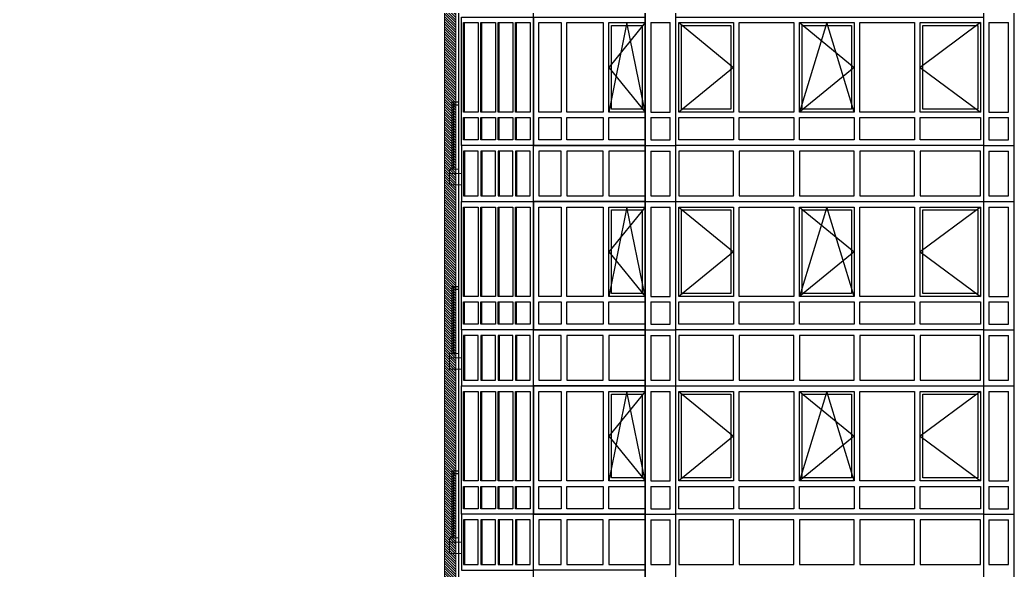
# Model space of a CAD drawing. Header units: inches. Extents: x -634 to 3638, y -6930911 to 5552.
# Drawn here: x 2229.39 to 2247.96, y 3399.65 to 3409.93 of the extents above; entities that cross this region are included whole.
import ezdxf

# ---------------------------------------------------------------- set-up
doc = ezdxf.new("R2010")
doc.units = ezdxf.units.IN
doc.header["$MEASUREMENT"] = 0
doc.linetypes.add('DASHED2', pattern=[9.525, 6.35, -3.175])
doc.layers.add('ELEV', color=134, linetype='Continuous', lineweight=18)
doc.layers.add('WALL_1', color=11, linetype='Continuous', lineweight=15)
for name, color, linetype in [('OGRAJDENIYE', 255, 'Continuous'), ('Okno', 150, 'Continuous'), ('WALL', 243, 'Continuous')]:
    doc.layers.add(name, color=color, linetype=linetype)

msp = doc.modelspace()

# ---------------------------------------------------------------- hatches: boundary and pattern name
at = {"layer": 'ELEV', "linetype": 'Continuous'}
h = msp.add_hatch(dxfattribs=at)
h.set_pattern_fill('ANSI31', color=256, scale=0.01044, style=0)
h.set_pattern_definition([(45, (1262.311104, 3366.587935), (-0.02343928418428, 0.02343928418428), [])])
edge = h.paths.add_edge_path()
edge.add_ellipse((1445.78234, 3471.96182), major_axis=(0, 6932302.83262), ratio=0.00000001506, start_angle=89.999976115149, end_angle=270.000023884851)
edge.add_line((1445.67794, 3474.85168), (1445.67794, 3528.48347))
edge.add_line((1445.67794, 3528.48347), (1445.88675, 3528.48347))
edge.add_line((1445.88675, 3528.48347), (1445.88675, 3474.85168))
h = msp.add_hatch(dxfattribs=at)
h.set_pattern_fill('ANSI31', color=256, scale=0.01044, angle=180, style=0)
h.set_pattern_definition([(135, (2375.761223, 3285.016235), (0.023439284, 0.023439284), [])])
h.paths.add_polyline_path([(2237.32547, 3396.17532), (2237.53093, 3396.33323), (2237.53428, 3396.3358), (2237.53428, 3448.16795), (2237.32547, 3448.16703)])

# ---------------------------------------------------------------- linework, layer by layer
at = {"layer": 'ELEV', "linetype": 'Continuous', "flags": 128}
for points in [[(2237.32547, 3448.16698, 0.02088, 0.02088, 0), (2237.32547, 3396.17532, 0.02088, 0.02088, 0)], [(2237.53428, 3448.16789, 0.02088, 0.02088, 0), (2237.53428, 3396.3358, 0.02088, 0.02088, 0)]]:
    msp.add_lwpolyline(points, format="xyseb", dxfattribs=at)
at = {"layer": 'OGRAJDENIYE', "color": 7, "linetype": 'Continuous'}
for p, q in [((2237.46903, 3408.39763), (2237.59014, 3408.39763)), ((2237.46903, 3407.14479), (2237.46903, 3408.39763)), ((2237.50035, 3407.14479), (2237.50035, 3408.39763)), ((2237.50035, 3408.34543), (2237.59014, 3408.34543)), ((2237.46903, 3404.95231), (2237.59014, 3404.95231)), ((2237.46903, 3403.69947), (2237.46903, 3404.95231)), ((2237.50035, 3403.69947), (2237.50035, 3404.95231)), ((2237.50035, 3404.90011), (2237.59014, 3404.90011)), ((2237.46903, 3401.50699), (2237.59014, 3401.50699)), ((2237.46903, 3400.25415), (2237.46903, 3401.50699)), ((2237.50035, 3400.25415), (2237.50035, 3401.50699)), ((2237.50035, 3401.45479), (2237.59014, 3401.45479))]:
    msp.add_line(p, q, dxfattribs=at)
at = {"layer": 'Okno', "color": 7}
for p, q in [((2237.6989, 3408.2097), (2237.6989, 3409.88016)), ((2238.02255, 3408.2097), (2238.02255, 3409.88016)), ((2238.3462, 3408.2097), (2238.3462, 3409.88016)), ((2238.66985, 3408.2097), (2238.66985, 3409.88016)), ((2237.6989, 3407.68768), (2237.6989, 3408.1053)), ((2238.02255, 3407.68768), (2238.02255, 3408.1053)), ((2238.3462, 3407.68768), (2238.3462, 3408.1053)), ((2238.66985, 3407.68768), (2238.66985, 3408.1053)), ((2237.6989, 3407.47888), (2237.6989, 3406.64365)), ((2238.02255, 3407.47888), (2238.02255, 3406.64365)), ((2238.3462, 3407.47888), (2238.3462, 3406.64365)), ((2238.66985, 3407.47888), (2238.66985, 3406.64365)), ((2237.6989, 3404.76438), (2237.6989, 3406.43484)), ((2238.02255, 3404.76438), (2238.02255, 3406.43484)), ((2238.3462, 3404.76438), (2238.3462, 3406.43484)), ((2238.66985, 3404.76438), (2238.66985, 3406.43484)), ((2237.6989, 3404.24236), (2237.6989, 3404.65998)), ((2238.02255, 3404.24236), (2238.02255, 3404.65998)), ((2238.3462, 3404.24236), (2238.3462, 3404.65998)), ((2238.66985, 3404.24236), (2238.66985, 3404.65998)), ((2237.6989, 3404.03356), (2237.6989, 3403.19833)), ((2238.02255, 3404.03356), (2238.02255, 3403.19833)), ((2238.3462, 3404.03356), (2238.3462, 3403.19833)), ((2238.66985, 3404.03356), (2238.66985, 3403.19833)), ((2237.6989, 3401.31906), (2237.6989, 3402.98952)), ((2238.02255, 3401.31906), (2238.02255, 3402.98952)), ((2238.3462, 3401.31906), (2238.3462, 3402.98952)), ((2238.66985, 3401.31906), (2238.66985, 3402.98952)), ((2237.6989, 3400.79704), (2237.6989, 3401.21466)), ((2238.02255, 3400.79704), (2238.02255, 3401.21466)), ((2238.3462, 3400.79704), (2238.3462, 3401.21466)), ((2238.66985, 3400.79704), (2238.66985, 3401.21466)), ((2237.6989, 3400.58824), (2237.6989, 3399.75301)), ((2238.02255, 3400.58824), (2238.02255, 3399.75301)), ((2238.3462, 3400.58824), (2238.3462, 3399.75301)), ((2238.66985, 3400.58824), (2238.66985, 3399.75301))]:
    msp.add_line(p, q, dxfattribs=at)
at = {"layer": 'Okno', "color": 7, "linetype": 'DASHED2', "ltscale": 0.4}
for p, q in [((2241.06991, 3409.88016), (2240.39129, 3409.04493)), ((2240.7306, 3409.88016), (2240.39129, 3408.2097)), ((2241.06991, 3408.2097), (2240.7306, 3409.88016)), ((2241.69738, 3409.88016), (2242.72053, 3409.04493)), ((2243.95249, 3409.88016), (2244.97565, 3409.04493)), ((2244.46407, 3409.88016), (2243.95249, 3408.2097)), ((2244.97565, 3408.2097), (2244.46407, 3409.88016)), ((2247.33517, 3409.88016), (2246.20761, 3409.04493)), ((2240.39129, 3409.04493), (2241.06991, 3408.2097)), ((2242.72053, 3409.04493), (2241.69738, 3408.2097)), ((2244.97565, 3409.04493), (2243.95249, 3408.2097)), ((2246.20761, 3409.04493), (2247.33517, 3408.2097)), ((2241.06991, 3406.43484), (2240.39129, 3405.59961)), ((2240.7306, 3406.43484), (2240.39129, 3404.76438)), ((2241.06991, 3404.76438), (2240.7306, 3406.43484)), ((2241.69738, 3406.43484), (2242.72053, 3405.59961)), ((2243.95249, 3406.43484), (2244.97565, 3405.59961)), ((2244.46407, 3406.43484), (2243.95249, 3404.76438)), ((2244.97565, 3404.76438), (2244.46407, 3406.43484)), ((2247.33517, 3406.43484), (2246.20761, 3405.59961)), ((2240.39129, 3405.59961), (2241.06991, 3404.76438)), ((2242.72053, 3405.59961), (2241.69738, 3404.76438)), ((2244.97565, 3405.59961), (2243.95249, 3404.76438)), ((2246.20761, 3405.59961), (2247.33517, 3404.76438)), ((2241.06991, 3402.98952), (2240.39129, 3402.15429)), ((2240.7306, 3402.98952), (2240.39129, 3401.31906)), ((2241.06991, 3401.31906), (2240.7306, 3402.98952)), ((2241.69738, 3402.98952), (2242.72053, 3402.15429)), ((2243.95249, 3402.98952), (2244.97565, 3402.15429)), ((2244.46407, 3402.98952), (2243.95249, 3401.31906)), ((2244.97565, 3401.31906), (2244.46407, 3402.98952)), ((2247.33517, 3402.98952), (2246.20761, 3402.15429)), ((2240.39129, 3402.15429), (2241.06991, 3401.31906)), ((2242.72053, 3402.15429), (2241.69738, 3401.31906)), ((2244.97565, 3402.15429), (2243.95249, 3401.31906)), ((2246.20761, 3402.15429), (2247.33517, 3401.31906))]:
    msp.add_line(p, q, dxfattribs=at)
at = {"layer": 'Okno', "color": 7, "linetype": 'Continuous'}
for p, q in [((2241.17536, 3409.88016), (2241.54077, 3409.88016)), ((2247.49178, 3409.88016), (2247.85719, 3409.88016)), ((2241.17536, 3408.2097), (2241.54077, 3408.2097)), ((2247.49178, 3408.2097), (2247.85719, 3408.2097)), ((2241.17536, 3408.1053), (2241.54077, 3408.1053)), ((2247.49178, 3408.1053), (2247.85719, 3408.1053)), ((2241.17536, 3407.68768), (2241.54077, 3407.68768)), ((2247.49178, 3407.68768), (2247.85719, 3407.68768)), ((2241.07095, 3407.58328), (2241.64517, 3407.58328)), ((2241.17536, 3407.47888), (2241.54077, 3407.47888)), ((2247.38737, 3407.58328), (2247.96159, 3407.58328)), ((2247.49178, 3407.47888), (2247.85719, 3407.47888)), ((2241.07095, 3406.53924), (2241.64517, 3406.53924)), ((2241.17536, 3406.64365), (2241.54077, 3406.64365)), ((2247.38737, 3406.53924), (2247.96159, 3406.53924)), ((2247.49178, 3406.64365), (2247.85719, 3406.64365)), ((2241.17536, 3406.43484), (2241.54077, 3406.43484)), ((2247.49178, 3406.43484), (2247.85719, 3406.43484)), ((2241.17536, 3404.76438), (2241.54077, 3404.76438)), ((2241.17536, 3404.65998), (2241.54077, 3404.65998)), ((2247.49178, 3404.76438), (2247.85719, 3404.76438)), ((2247.49178, 3404.65998), (2247.85719, 3404.65998)), ((2241.07095, 3404.13796), (2241.64517, 3404.13796)), ((2241.17536, 3404.24236), (2241.54077, 3404.24236)), ((2247.38737, 3404.13796), (2247.96159, 3404.13796)), ((2247.49178, 3404.24236), (2247.85719, 3404.24236)), ((2241.17536, 3404.03356), (2241.54077, 3404.03356)), ((2247.49178, 3404.03356), (2247.85719, 3404.03356)), ((2241.17536, 3403.19833), (2241.54077, 3403.19833)), ((2247.49178, 3403.19833), (2247.85719, 3403.19833)), ((2241.07095, 3403.09392), (2241.64517, 3403.09392)), ((2241.17536, 3402.98952), (2241.54077, 3402.98952)), ((2247.38737, 3403.09392), (2247.96159, 3403.09392)), ((2247.49178, 3402.98952), (2247.85719, 3402.98952)), ((2241.17536, 3401.31906), (2241.54077, 3401.31906)), ((2247.49178, 3401.31906), (2247.85719, 3401.31906)), ((2241.17536, 3401.21466), (2241.54077, 3401.21466)), ((2247.49178, 3401.21466), (2247.85719, 3401.21466)), ((2241.17536, 3400.79704), (2241.54077, 3400.79704)), ((2247.49178, 3400.79704), (2247.85719, 3400.79704)), ((2241.07095, 3400.69264), (2241.64517, 3400.69264)), ((2241.17536, 3400.58824), (2241.54077, 3400.58824)), ((2247.38737, 3400.69264), (2247.96159, 3400.69264)), ((2247.49178, 3400.58824), (2247.85719, 3400.58824)), ((2241.17536, 3399.75301), (2241.54077, 3399.75301)), ((2247.49178, 3399.75301), (2247.85719, 3399.75301))]:
    msp.add_line(p, q, dxfattribs=at)
for points in [[(2241.64517, 3441.30565), (2241.07095, 3441.30565), (2241.07095, 3393.802), (2241.64517, 3393.802)], [(2247.96159, 3441.30565), (2247.38737, 3441.30565), (2247.38737, 3393.802), (2247.96159, 3393.802)]]:
    msp.add_lwpolyline(points, close=True, dxfattribs=at)
at = {"layer": 'Okno', "color": 7}
for points in [[(2237.64034, 3409.98456), (2238.98288, 3409.98456), (2238.98288, 3407.58328), (2237.64034, 3407.58328)], [(2237.67802, 3409.88016), (2237.94947, 3409.88016), (2237.94947, 3408.2097), (2237.67802, 3408.2097)], [(2238.00167, 3409.88016), (2238.27312, 3409.88016), (2238.27312, 3408.2097), (2238.00167, 3408.2097)], [(2238.32532, 3409.88016), (2238.59677, 3409.88016), (2238.59677, 3408.2097), (2238.32532, 3408.2097)], [(2238.64897, 3409.88016), (2238.92042, 3409.88016), (2238.92042, 3408.2097), (2238.64897, 3408.2097)], [(2238.98288, 3409.98456), (2241.07095, 3409.98456), (2241.07095, 3407.58328), (2238.98288, 3407.58328)], [(2239.08729, 3409.88016), (2239.50386, 3409.88016), (2239.50386, 3408.2097), (2239.08729, 3408.2097)], [(2239.60826, 3409.88016), (2240.28688, 3409.88016), (2240.28688, 3408.2097), (2239.60826, 3408.2097)], [(2240.39129, 3409.88016), (2241.06991, 3409.88016), (2241.06991, 3408.2097), (2240.39129, 3408.2097)], [(2241.64517, 3409.98456), (2247.38737, 3409.98456), (2247.38737, 3407.58328), (2241.64517, 3407.58328)], [(2241.69738, 3409.88016), (2242.72053, 3409.88016), (2242.72053, 3408.2097), (2241.69738, 3408.2097)], [(2242.82494, 3409.88016), (2243.84809, 3409.88016), (2243.84809, 3408.2097), (2242.82494, 3408.2097)], [(2243.95249, 3409.88016), (2244.97565, 3409.88016), (2244.97565, 3408.2097), (2243.95249, 3408.2097)], [(2245.08005, 3409.88016), (2246.10321, 3409.88016), (2246.10321, 3408.2097), (2245.08005, 3408.2097)], [(2246.20761, 3409.88016), (2247.33517, 3409.88016), (2247.33517, 3408.2097), (2246.20761, 3408.2097)], [(2240.44349, 3409.82796), (2241.01771, 3409.82796), (2241.01771, 3408.2619), (2240.44349, 3408.2619), (2240.44349, 3409.82796)], [(2241.74958, 3409.82796), (2242.66833, 3409.82796), (2242.66833, 3408.2619), (2241.74958, 3408.2619), (2241.74958, 3409.82796)], [(2244.0047, 3409.82796), (2244.92345, 3409.82796), (2244.92345, 3408.2619), (2244.0047, 3408.2619), (2244.0047, 3409.82796)], [(2246.25981, 3409.82796), (2247.28297, 3409.82796), (2247.28297, 3408.2619), (2246.25981, 3408.2619), (2246.25981, 3409.82796)], [(2237.67802, 3408.1053), (2237.94947, 3408.1053), (2237.94947, 3407.68768), (2237.67802, 3407.68768)], [(2238.00167, 3408.1053), (2238.27312, 3408.1053), (2238.27312, 3407.68768), (2238.00167, 3407.68768)], [(2238.32532, 3408.1053), (2238.59677, 3408.1053), (2238.59677, 3407.68768), (2238.32532, 3407.68768)], [(2238.64897, 3408.1053), (2238.92042, 3408.1053), (2238.92042, 3407.68768), (2238.64897, 3407.68768)], [(2239.08729, 3408.1053), (2239.50386, 3408.1053), (2239.50386, 3407.68768), (2239.08729, 3407.68768)], [(2239.60826, 3408.1053), (2240.28688, 3408.1053), (2240.28688, 3407.68768), (2239.60826, 3407.68768)], [(2240.39129, 3408.1053), (2241.06991, 3408.1053), (2241.06991, 3407.68768), (2240.39129, 3407.68768)], [(2241.69738, 3408.1053), (2242.72053, 3408.1053), (2242.72053, 3407.68768), (2241.69738, 3407.68768)], [(2242.82494, 3408.1053), (2243.84809, 3408.1053), (2243.84809, 3407.68768), (2242.82494, 3407.68768)], [(2243.95249, 3408.1053), (2244.97565, 3408.1053), (2244.97565, 3407.68768), (2243.95249, 3407.68768)], [(2245.08005, 3408.1053), (2246.10321, 3408.1053), (2246.10321, 3407.68768), (2245.08005, 3407.68768)], [(2246.20761, 3408.1053), (2247.33517, 3408.1053), (2247.33517, 3407.68768), (2246.20761, 3407.68768)], [(2238.98288, 3407.58328), (2237.64034, 3407.58328), (2237.64034, 3406.53924), (2238.98288, 3406.53924)], [(2237.94947, 3407.47888), (2237.67802, 3407.47888), (2237.67802, 3406.64365), (2237.94947, 3406.64365)], [(2238.27312, 3407.47888), (2238.00167, 3407.47888), (2238.00167, 3406.64365), (2238.27312, 3406.64365)], [(2238.59677, 3407.47888), (2238.32532, 3407.47888), (2238.32532, 3406.64365), (2238.59677, 3406.64365)], [(2238.92042, 3407.47888), (2238.64897, 3407.47888), (2238.64897, 3406.64365), (2238.92042, 3406.64365)], [(2238.98288, 3407.58328), (2241.07095, 3407.58328), (2241.07095, 3406.53924), (2238.98288, 3406.53924)], [(2239.50386, 3407.47888), (2239.08729, 3407.47888), (2239.08729, 3406.64365), (2239.50386, 3406.64365)], [(2240.28688, 3407.47888), (2239.60826, 3407.47888), (2239.60826, 3406.64365), (2240.28688, 3406.64365)], [(2241.06991, 3407.47888), (2240.39129, 3407.47888), (2240.39129, 3406.64365), (2241.06991, 3406.64365)], [(2242.72053, 3407.47888), (2241.69738, 3407.47888), (2241.69738, 3406.64365), (2242.72053, 3406.64365)], [(2243.84809, 3407.47888), (2242.82494, 3407.47888), (2242.82494, 3406.64365), (2243.84809, 3406.64365)], [(2244.97565, 3407.47888), (2243.95249, 3407.47888), (2243.95249, 3406.64365), (2244.97565, 3406.64365)], [(2246.10321, 3407.47888), (2245.08005, 3407.47888), (2245.08005, 3406.64365), (2246.10321, 3406.64365)], [(2247.33517, 3407.47888), (2246.20761, 3407.47888), (2246.20761, 3406.64365), (2247.33517, 3406.64365)], [(2237.64034, 3406.53924), (2238.98288, 3406.53924), (2238.98288, 3404.13796), (2237.64034, 3404.13796)], [(2238.98288, 3406.53924), (2241.07095, 3406.53924), (2241.07095, 3404.13796), (2238.98288, 3404.13796)], [(2241.64517, 3406.53924), (2247.38737, 3406.53924), (2247.38737, 3404.13796), (2241.64517, 3404.13796)], [(2237.67802, 3406.43484), (2237.94947, 3406.43484), (2237.94947, 3404.76438), (2237.67802, 3404.76438)], [(2238.00167, 3406.43484), (2238.27312, 3406.43484), (2238.27312, 3404.76438), (2238.00167, 3404.76438)], [(2238.32532, 3406.43484), (2238.59677, 3406.43484), (2238.59677, 3404.76438), (2238.32532, 3404.76438)], [(2238.64897, 3406.43484), (2238.92042, 3406.43484), (2238.92042, 3404.76438), (2238.64897, 3404.76438)], [(2239.08729, 3406.43484), (2239.50386, 3406.43484), (2239.50386, 3404.76438), (2239.08729, 3404.76438)], [(2239.60826, 3406.43484), (2240.28688, 3406.43484), (2240.28688, 3404.76438), (2239.60826, 3404.76438)], [(2240.39129, 3406.43484), (2241.06991, 3406.43484), (2241.06991, 3404.76438), (2240.39129, 3404.76438)], [(2240.44349, 3406.38264), (2241.01771, 3406.38264), (2241.01771, 3404.81658), (2240.44349, 3404.81658), (2240.44349, 3406.38264)], [(2241.69738, 3406.43484), (2242.72053, 3406.43484), (2242.72053, 3404.76438), (2241.69738, 3404.76438)], [(2241.74958, 3406.38264), (2242.66833, 3406.38264), (2242.66833, 3404.81658), (2241.74958, 3404.81658), (2241.74958, 3406.38264)], [(2242.82494, 3406.43484), (2243.84809, 3406.43484), (2243.84809, 3404.76438), (2242.82494, 3404.76438)], [(2243.95249, 3406.43484), (2244.97565, 3406.43484), (2244.97565, 3404.76438), (2243.95249, 3404.76438)], [(2244.0047, 3406.38264), (2244.92345, 3406.38264), (2244.92345, 3404.81658), (2244.0047, 3404.81658), (2244.0047, 3406.38264)], [(2245.08005, 3406.43484), (2246.10321, 3406.43484), (2246.10321, 3404.76438), (2245.08005, 3404.76438)], [(2246.20761, 3406.43484), (2247.33517, 3406.43484), (2247.33517, 3404.76438), (2246.20761, 3404.76438)], [(2246.25981, 3406.38264), (2247.28297, 3406.38264), (2247.28297, 3404.81658), (2246.25981, 3404.81658), (2246.25981, 3406.38264)], [(2237.67802, 3404.65998), (2237.94947, 3404.65998), (2237.94947, 3404.24236), (2237.67802, 3404.24236)], [(2238.00167, 3404.65998), (2238.27312, 3404.65998), (2238.27312, 3404.24236), (2238.00167, 3404.24236)], [(2238.32532, 3404.65998), (2238.59677, 3404.65998), (2238.59677, 3404.24236), (2238.32532, 3404.24236)], [(2238.64897, 3404.65998), (2238.92042, 3404.65998), (2238.92042, 3404.24236), (2238.64897, 3404.24236)], [(2239.08729, 3404.65998), (2239.50386, 3404.65998), (2239.50386, 3404.24236), (2239.08729, 3404.24236)], [(2239.60826, 3404.65998), (2240.28688, 3404.65998), (2240.28688, 3404.24236), (2239.60826, 3404.24236)], [(2240.39129, 3404.65998), (2241.06991, 3404.65998), (2241.06991, 3404.24236), (2240.39129, 3404.24236)], [(2241.69738, 3404.65998), (2242.72053, 3404.65998), (2242.72053, 3404.24236), (2241.69738, 3404.24236)], [(2242.82494, 3404.65998), (2243.84809, 3404.65998), (2243.84809, 3404.24236), (2242.82494, 3404.24236)], [(2243.95249, 3404.65998), (2244.97565, 3404.65998), (2244.97565, 3404.24236), (2243.95249, 3404.24236)], [(2245.08005, 3404.65998), (2246.10321, 3404.65998), (2246.10321, 3404.24236), (2245.08005, 3404.24236)], [(2246.20761, 3404.65998), (2247.33517, 3404.65998), (2247.33517, 3404.24236), (2246.20761, 3404.24236)], [(2238.98288, 3404.13796), (2237.64034, 3404.13796), (2237.64034, 3403.09392), (2238.98288, 3403.09392)], [(2238.98288, 3404.13796), (2241.07095, 3404.13796), (2241.07095, 3403.09392), (2238.98288, 3403.09392)], [(2237.94947, 3404.03356), (2237.67802, 3404.03356), (2237.67802, 3403.19833), (2237.94947, 3403.19833)], [(2238.27312, 3404.03356), (2238.00167, 3404.03356), (2238.00167, 3403.19833), (2238.27312, 3403.19833)], [(2238.59677, 3404.03356), (2238.32532, 3404.03356), (2238.32532, 3403.19833), (2238.59677, 3403.19833)], [(2238.92042, 3404.03356), (2238.64897, 3404.03356), (2238.64897, 3403.19833), (2238.92042, 3403.19833)], [(2239.50386, 3404.03356), (2239.08729, 3404.03356), (2239.08729, 3403.19833), (2239.50386, 3403.19833)], [(2240.28688, 3404.03356), (2239.60826, 3404.03356), (2239.60826, 3403.19833), (2240.28688, 3403.19833)], [(2241.06991, 3404.03356), (2240.39129, 3404.03356), (2240.39129, 3403.19833), (2241.06991, 3403.19833)], [(2242.72053, 3404.03356), (2241.69738, 3404.03356), (2241.69738, 3403.19833), (2242.72053, 3403.19833)], [(2243.84809, 3404.03356), (2242.82494, 3404.03356), (2242.82494, 3403.19833), (2243.84809, 3403.19833)], [(2244.97565, 3404.03356), (2243.95249, 3404.03356), (2243.95249, 3403.19833), (2244.97565, 3403.19833)], [(2246.10321, 3404.03356), (2245.08005, 3404.03356), (2245.08005, 3403.19833), (2246.10321, 3403.19833)], [(2247.33517, 3404.03356), (2246.20761, 3404.03356), (2246.20761, 3403.19833), (2247.33517, 3403.19833)], [(2237.64034, 3403.09392), (2238.98288, 3403.09392), (2238.98288, 3400.69264), (2237.64034, 3400.69264)], [(2237.67802, 3402.98952), (2237.94947, 3402.98952), (2237.94947, 3401.31906), (2237.67802, 3401.31906)], [(2238.00167, 3402.98952), (2238.27312, 3402.98952), (2238.27312, 3401.31906), (2238.00167, 3401.31906)], [(2238.32532, 3402.98952), (2238.59677, 3402.98952), (2238.59677, 3401.31906), (2238.32532, 3401.31906)], [(2238.64897, 3402.98952), (2238.92042, 3402.98952), (2238.92042, 3401.31906), (2238.64897, 3401.31906)], [(2238.98288, 3403.09392), (2241.07095, 3403.09392), (2241.07095, 3400.69264), (2238.98288, 3400.69264)], [(2239.08729, 3402.98952), (2239.50386, 3402.98952), (2239.50386, 3401.31906), (2239.08729, 3401.31906)], [(2239.60826, 3402.98952), (2240.28688, 3402.98952), (2240.28688, 3401.31906), (2239.60826, 3401.31906)], [(2240.39129, 3402.98952), (2241.06991, 3402.98952), (2241.06991, 3401.31906), (2240.39129, 3401.31906)], [(2241.64517, 3403.09392), (2247.38737, 3403.09392), (2247.38737, 3400.69264), (2241.64517, 3400.69264)], [(2241.69738, 3402.98952), (2242.72053, 3402.98952), (2242.72053, 3401.31906), (2241.69738, 3401.31906)], [(2242.82494, 3402.98952), (2243.84809, 3402.98952), (2243.84809, 3401.31906), (2242.82494, 3401.31906)], [(2243.95249, 3402.98952), (2244.97565, 3402.98952), (2244.97565, 3401.31906), (2243.95249, 3401.31906)], [(2245.08005, 3402.98952), (2246.10321, 3402.98952), (2246.10321, 3401.31906), (2245.08005, 3401.31906)], [(2246.20761, 3402.98952), (2247.33517, 3402.98952), (2247.33517, 3401.31906), (2246.20761, 3401.31906)], [(2240.44349, 3402.93732), (2241.01771, 3402.93732), (2241.01771, 3401.37126), (2240.44349, 3401.37126), (2240.44349, 3402.93732)], [(2241.74958, 3402.93732), (2242.66833, 3402.93732), (2242.66833, 3401.37126), (2241.74958, 3401.37126), (2241.74958, 3402.93732)], [(2244.0047, 3402.93732), (2244.92345, 3402.93732), (2244.92345, 3401.37126), (2244.0047, 3401.37126), (2244.0047, 3402.93732)], [(2246.25981, 3402.93732), (2247.28297, 3402.93732), (2247.28297, 3401.37126), (2246.25981, 3401.37126), (2246.25981, 3402.93732)], [(2237.67802, 3401.21466), (2237.94947, 3401.21466), (2237.94947, 3400.79704), (2237.67802, 3400.79704)], [(2238.00167, 3401.21466), (2238.27312, 3401.21466), (2238.27312, 3400.79704), (2238.00167, 3400.79704)], [(2238.32532, 3401.21466), (2238.59677, 3401.21466), (2238.59677, 3400.79704), (2238.32532, 3400.79704)], [(2238.64897, 3401.21466), (2238.92042, 3401.21466), (2238.92042, 3400.79704), (2238.64897, 3400.79704)], [(2239.08729, 3401.21466), (2239.50386, 3401.21466), (2239.50386, 3400.79704), (2239.08729, 3400.79704)], [(2239.60826, 3401.21466), (2240.28688, 3401.21466), (2240.28688, 3400.79704), (2239.60826, 3400.79704)], [(2240.39129, 3401.21466), (2241.06991, 3401.21466), (2241.06991, 3400.79704), (2240.39129, 3400.79704)], [(2241.69738, 3401.21466), (2242.72053, 3401.21466), (2242.72053, 3400.79704), (2241.69738, 3400.79704)], [(2242.82494, 3401.21466), (2243.84809, 3401.21466), (2243.84809, 3400.79704), (2242.82494, 3400.79704)], [(2243.95249, 3401.21466), (2244.97565, 3401.21466), (2244.97565, 3400.79704), (2243.95249, 3400.79704)], [(2245.08005, 3401.21466), (2246.10321, 3401.21466), (2246.10321, 3400.79704), (2245.08005, 3400.79704)], [(2246.20761, 3401.21466), (2247.33517, 3401.21466), (2247.33517, 3400.79704), (2246.20761, 3400.79704)], [(2238.98288, 3400.69264), (2237.64034, 3400.69264), (2237.64034, 3399.6486), (2238.98288, 3399.6486)], [(2237.94947, 3400.58824), (2237.67802, 3400.58824), (2237.67802, 3399.75301), (2237.94947, 3399.75301)], [(2238.27312, 3400.58824), (2238.00167, 3400.58824), (2238.00167, 3399.75301), (2238.27312, 3399.75301)], [(2238.59677, 3400.58824), (2238.32532, 3400.58824), (2238.32532, 3399.75301), (2238.59677, 3399.75301)], [(2238.92042, 3400.58824), (2238.64897, 3400.58824), (2238.64897, 3399.75301), (2238.92042, 3399.75301)], [(2238.98288, 3400.69264), (2241.07095, 3400.69264), (2241.07095, 3399.6486), (2238.98288, 3399.6486)], [(2239.50386, 3400.58824), (2239.08729, 3400.58824), (2239.08729, 3399.75301), (2239.50386, 3399.75301)], [(2240.28688, 3400.58824), (2239.60826, 3400.58824), (2239.60826, 3399.75301), (2240.28688, 3399.75301)], [(2241.06991, 3400.58824), (2240.39129, 3400.58824), (2240.39129, 3399.75301), (2241.06991, 3399.75301)], [(2242.72053, 3400.58824), (2241.69738, 3400.58824), (2241.69738, 3399.75301), (2242.72053, 3399.75301)], [(2243.84809, 3400.58824), (2242.82494, 3400.58824), (2242.82494, 3399.75301), (2243.84809, 3399.75301)], [(2244.97565, 3400.58824), (2243.95249, 3400.58824), (2243.95249, 3399.75301), (2244.97565, 3399.75301)], [(2246.10321, 3400.58824), (2245.08005, 3400.58824), (2245.08005, 3399.75301), (2246.10321, 3399.75301)], [(2247.33517, 3400.58824), (2246.20761, 3400.58824), (2246.20761, 3399.75301), (2247.33517, 3399.75301)]]:
    msp.add_lwpolyline(points, close=True, dxfattribs=at)
at = {"layer": 'Okno', "color": 7, "linetype": 'Continuous'}
for points in [[(2241.17536, 3409.88016), (2241.17536, 3408.2097)], [(2241.54077, 3408.2097), (2241.54077, 3409.88016)], [(2247.49178, 3409.88016), (2247.49178, 3408.2097)], [(2247.85719, 3408.2097), (2247.85719, 3409.88016)], [(2241.17536, 3408.1053), (2241.17536, 3407.68768)], [(2241.54077, 3407.68768), (2241.54077, 3408.1053)], [(2247.49178, 3408.1053), (2247.49178, 3407.68768)], [(2247.85719, 3407.68768), (2247.85719, 3408.1053)], [(2241.17536, 3407.47888), (2241.17536, 3406.64365)], [(2241.54077, 3406.64365), (2241.54077, 3407.47888)], [(2247.49178, 3407.47888), (2247.49178, 3406.64365)], [(2247.85719, 3406.64365), (2247.85719, 3407.47888)], [(2241.17536, 3406.43484), (2241.17536, 3404.76438)], [(2241.54077, 3404.76438), (2241.54077, 3406.43484)], [(2247.49178, 3406.43484), (2247.49178, 3404.76438)], [(2247.85719, 3404.76438), (2247.85719, 3406.43484)], [(2241.17536, 3404.65998), (2241.17536, 3404.24236)], [(2241.54077, 3404.24236), (2241.54077, 3404.65998)], [(2247.49178, 3404.65998), (2247.49178, 3404.24236)], [(2247.85719, 3404.24236), (2247.85719, 3404.65998)], [(2241.17536, 3404.03356), (2241.17536, 3403.19833)], [(2241.54077, 3403.19833), (2241.54077, 3404.03356)], [(2247.49178, 3404.03356), (2247.49178, 3403.19833)], [(2247.85719, 3403.19833), (2247.85719, 3404.03356)], [(2241.17536, 3402.98952), (2241.17536, 3401.31906)], [(2241.54077, 3401.31906), (2241.54077, 3402.98952)], [(2247.49178, 3402.98952), (2247.49178, 3401.31906)], [(2247.85719, 3401.31906), (2247.85719, 3402.98952)], [(2241.17536, 3401.21466), (2241.17536, 3400.79704)], [(2241.54077, 3400.79704), (2241.54077, 3401.21466)], [(2247.49178, 3401.21466), (2247.49178, 3400.79704)], [(2247.85719, 3400.79704), (2247.85719, 3401.21466)], [(2241.17536, 3400.58824), (2241.17536, 3399.75301)], [(2241.54077, 3399.75301), (2241.54077, 3400.58824)], [(2247.49178, 3400.58824), (2247.49178, 3399.75301)], [(2247.85719, 3399.75301), (2247.85719, 3400.58824)]]:
    msp.add_lwpolyline(points, dxfattribs=at)
at = {"layer": 'WALL', "color": 7, "linetype": 'Continuous'}
for p, q in [((2238.98288, 3396.5165), (2238.98288, 3445.5862)), ((2237.59014, 3396.41209), (2237.59023, 3441.30536)), ((2238.98288, 3396.82971), (2238.98288, 3441.25345)), ((2241.07095, 3393.27998), (2241.07095, 3441.30565)), ((2241.64517, 3393.27998), (2241.64517, 3441.30565)), ((2247.38737, 3441.30565), (2247.38737, 3393.27998))]:
    msp.add_line(p, q, dxfattribs=at)
at = {"layer": 'WALL_1', "color": 7, "linetype": 'Continuous'}
for p, q in [((2237.41683, 3406.85246), (2237.41683, 3407.14479)), ((2237.59014, 3407.14479), (2237.41683, 3407.14479)), ((2237.64027, 3407.06126), (2237.41683, 3407.06126)), ((2237.41684, 3406.85246), (2237.64027, 3406.85246)), ((2237.41683, 3403.40714), (2237.41683, 3403.69947)), ((2237.59014, 3403.69947), (2237.41683, 3403.69947)), ((2237.64027, 3403.61594), (2237.41683, 3403.61594)), ((2237.41684, 3403.40714), (2237.64027, 3403.40714)), ((2237.41683, 3399.96182), (2237.41683, 3400.25415)), ((2237.59014, 3400.25415), (2237.41683, 3400.25415)), ((2237.64026, 3400.17062), (2237.41683, 3400.17062)), ((2237.41684, 3399.96182), (2237.64026, 3399.96182))]:
    msp.add_line(p, q, dxfattribs=at)

doc.saveas('drawing.dxf')
